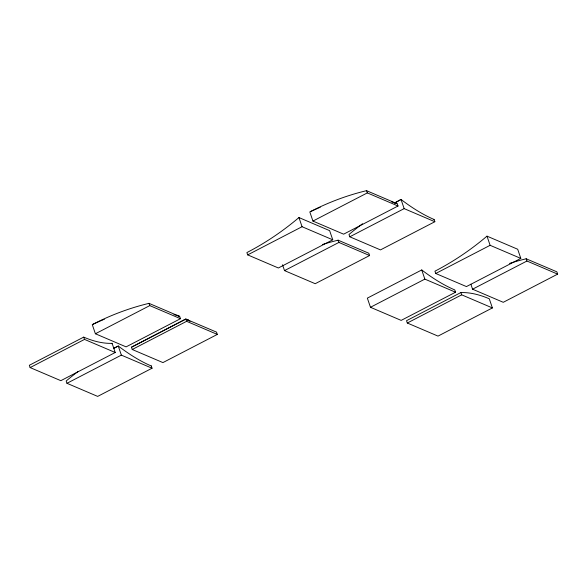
<?xml version="1.0" encoding="UTF-8"?>
<svg xmlns="http://www.w3.org/2000/svg" width="587" height="587" viewBox="0 0 587 587"><rect width="100%" height="100%" fill="white"/><g stroke="black" fill="none" stroke-linecap="round" stroke-linejoin="round"><path stroke-width="0.88" d="M394.816 203.007L401.038 199.47A277.717 97.985 62.6 0 0 434.094 219.479M113.607 348.539L118.236 345.97A277.717 97.985 62.6 0 0 151.292 365.98M101.778 320.304L92.276 324.611L95.395 333.768L126.095 346.873L180.48 318.697L179.695 316.393A277.717 97.985 62.6 0 1 176.922 315.212L176.944 315.219M319.321 207.615L309.819 211.922L312.937 221.079L343.637 234.176L398.023 206.008L397.238 203.762A277.717 97.985 62.6 0 1 394.464 202.515L396.819 203.586L391.514 201.833M30.135 367.579L84.521 339.403L115.221 352.508L60.835 380.677L30.135 367.579L29.35 365.275L83.736 337.099L84.521 339.403M95.395 333.768L149.78 305.6L180.48 318.697M247.677 254.883L302.063 226.714L332.756 239.812L278.37 267.988L247.677 254.883L246.892 252.579A277.717 238.902 -66.9 0 0 298.944 217.557L329.637 230.654L332.756 239.812M312.937 221.079L367.323 192.903L398.023 206.008M111.339 343.74L112.102 343.344L115.221 352.508M185.602 319.13L131.451 347.188L132.236 349.492L162.929 362.59L217.315 334.421L216.53 332.117L186.262 319.255L190.041 321.382M131.466 347.247L185.852 319.071A277.717 97.985 62.6 0 0 188.61 320.194L188.559 320.179M66.969 383.296L121.355 355.128L152.055 368.225L97.669 396.401L66.969 383.296L66.184 380.992A277.585 238.792 -66.9 0 1 78.262 371.351M132.236 349.492L186.622 321.316L217.315 334.421M284.512 270.607L338.897 242.431L369.597 255.536L315.212 283.704L284.512 270.607L282.53 264.774M349.771 236.796L404.157 208.627L434.857 221.725L380.471 249.901L349.771 236.796L348.986 234.492A277.585 238.792 -66.9 0 1 362.509 223.757M421.737 269.954L367.352 298.13L370.47 307.287L401.163 320.392L455.549 292.216L454.764 289.912A277.717 97.985 62.6 0 1 421.737 269.954L424.849 279.118L455.549 292.216M370.47 307.287L424.849 279.118M435.73 273.483L490.116 245.307L520.816 258.405L466.43 286.581L435.73 273.483L434.945 271.179A277.717 238.902 -66.9 0 0 486.997 236.15L517.697 249.248L520.816 258.405M460.905 292.531L406.52 320.707L407.305 323.011L438.005 336.109L492.39 307.933L489.272 298.776A277.585 97.934 62.6 0 0 460.934 292.59L461.69 294.835L492.39 307.933M407.305 323.011L461.69 294.835M472.564 289.2L526.95 261.024L557.65 274.129L503.264 302.305L472.564 289.2L470.869 284.203M319.636 207.49L320.26 207.248M102.094 320.186L103.033 319.82M103.664 319.585L104.303 319.35M173.972 314.522L179.277 316.276L149.003 303.354A277.585 238.792 -66.9 0 0 93.04 324.215M310.582 211.525A277.585 238.792 -66.9 0 1 366.545 190.665L396.819 203.586M509.545 263.409A277.585 238.792 -66.9 0 1 526.172 258.786L556.865 271.825L557.65 274.129M322.358 244.537A277.585 238.792 -66.9 0 1 338.119 240.193L368.812 253.232L369.597 255.536M526.165 258.72L526.95 261.024M486.997 236.15L490.116 245.307M434.072 219.421L434.857 221.725M401.038 199.47L404.157 208.627M366.537 190.599L367.323 192.903M338.112 240.127L338.897 242.431M298.944 217.557L302.063 226.714M186.622 321.316L185.844 319.079M148.995 303.296L149.78 305.6M151.27 365.921L152.055 368.225M118.236 345.97L121.355 355.128M394.824 202.794A277.585 238.792 -66.9 0 1 400.275 199.859M112.102 343.344A277.717 97.985 62.6 0 1 83.758 337.158M113.577 348.443A277.585 238.792 -66.9 0 1 117.481 346.359"/></g></svg>
